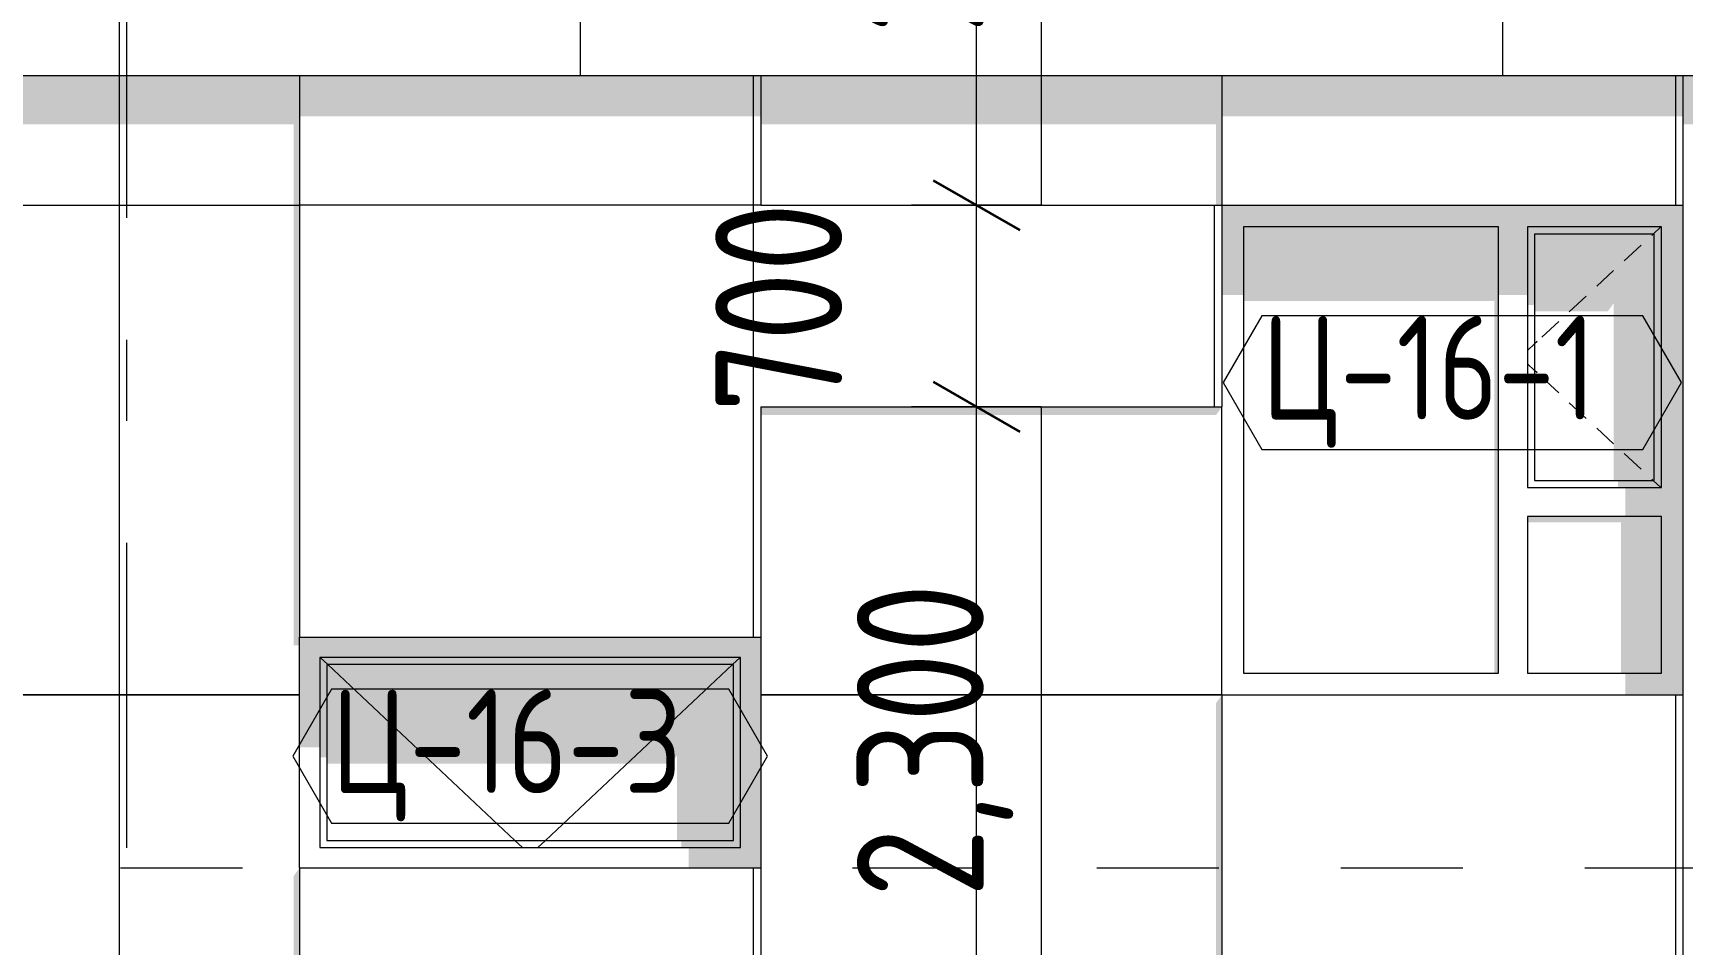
# Model space of a CAD drawing. Header units: millimetres. Extents: x 18162 to 7085488, y 72188 to 247925.
# Drawn here: x 4822615 to 4828340, y 118572 to 121735 of the extents above; entities that cross this region are included whole.
import ezdxf
from ezdxf.enums import TextEntityAlignment as Align

# ---------------------------------------------------------------- set-up
doc = ezdxf.new("R2010")
doc.units = ezdxf.units.MM
doc.header["$MEASUREMENT"] = 0
doc.linetypes.add('Dashed', pattern=[423.333333, 211.666667, -211.666667])
doc.linetypes.add('Double Dashed', pattern=[1093.611073, 529.166651, -211.666656, 141.111112, -211.666656])
for name, color, linetype in [('Archicad Windows', 7, 'Continuous'), ('Structural - Bearing', 7, 'Continuous'), ('Structural - Grid', 7, 'Continuous')]:
    doc.layers.add(name, color=color, linetype=linetype)
doc.styles.add('GENERATED_STYLE_3', font='', dxfattribs={"width": 0.8})
doc.styles.get('GENERATED_STYLE_3').set_extended_font_data('ISOCPEUR MON')
doc.dimstyles.new('GENERATED_STYLE__16', dxfattribs={"dimtxt": 440.00001, "dimasz": 228, "dimexe": 0.18, "dimexo": 0.0625, "dimgap": 0, "dimtad": 1, "dimdec": 0, "dimzin": 0, "dimdsep": 46, "dimtxsty": 'GENERATED_STYLE_3', "dimblk": 'ARROWHEAD_2', "dimblk1": 'ARROWHEAD_2', "dimblk2": 'ARROWHEAD_2', "dimcen": 0.09, "dimse1": 1, "dimse2": 1, "dimclrd": 13, "dimclre": 13, "dimclrt": 13, "dimadec": 0, "dimazin": 0, "dimtfac": 1, "dimtdec": 4, "dimtmove": 0, "dimatfit": 3, "dimfxl": 1, "dimtolj": 1, "dimtzin": 0, "dimarcsym": 0})

# ---------------------------------------------------------------- blocks, each defined once
blk = doc.blocks.new('*X1883', base_point=(4860813, 82836.7))
at = {"layer": 'Structural - Bearing', "color": 8, "linetype": 'Continuous', "lineweight": 13}
blk.add_line((4822913, 118736.7), (4822913, 116436.7), dxfattribs=at)
blk = doc.blocks.new('*X1885', base_point=(4860813, 82836.7))
at = {"layer": 'Structural - Bearing', "color": 8, "linetype": 'Continuous', "lineweight": 13}
blk.add_line((4826113, 118736.7), (4826113, 118136.7), dxfattribs=at)
blk = doc.blocks.new('*X1895', base_point=(4860813, 82836.7))
at = {"layer": 'Structural - Bearing', "color": 8, "linetype": 'Continuous', "lineweight": 13}
for p, q in [((4822913, 121586.7), (4822913, 119436.7)), ((4822501.9, 121136.7), (4822913, 121136.7)), ((4822913, 121136.7), (4823539.5, 121136.7)), ((4822913, 119436.7), (4822501.9, 119436.7)), ((4822501.9, 119436.7), (4822913, 119436.7)), ((4822913, 119436.7), (4823539.5, 119436.7)), ((4822913, 119436.7), (4822913, 118836.7)), ((4823539.5, 119436.7), (4822913, 119436.7)), ((4822913, 118836.7), (4822913, 118736.7))]:
    blk.add_line(p, q, dxfattribs=at)
blk = doc.blocks.new('*X1896', base_point=(4860813, 82836.7))
at = {"layer": 'Structural - Bearing', "color": 8, "linetype": 'Continuous', "lineweight": 13}
for p, q in [((4826113, 120436.7), (4826113, 119436.7)), ((4825139.5, 119436.7), (4825613, 119436.7)), ((4825613, 119436.7), (4825139.5, 119436.7)), ((4826113, 119436.7), (4825613, 119436.7)), ((4825613, 119436.7), (4826113, 119436.7)), ((4826113, 119436.7), (4826739.5, 119436.7)), ((4826113, 119436.7), (4826113, 118836.7)), ((4826739.5, 119436.7), (4826113, 119436.7)), ((4826113, 118836.7), (4826113, 118736.7))]:
    blk.add_line(p, q, dxfattribs=at)
blk = doc.blocks.new('*X1897', base_point=(4860813, 82836.7))
at = {"layer": 'Structural - Bearing', "color": 8, "linetype": 'Continuous', "lineweight": 13}
blk.add_line((4826113, 121586.7), (4826113, 121136.7), dxfattribs=at)
blk = doc.blocks.new('*X1907', base_point=(4860813, 82836.7))
at = {"layer": 'Structural - Bearing', "color": 8, "linetype": 'Continuous', "lineweight": 13}
for p, q in [((4822913, 121786.7), (4822913, 121586.7)), ((4824513, 121786.7), (4824513, 121586.7))]:
    blk.add_line(p, q, dxfattribs=at)
blk = doc.blocks.new('*X1909', base_point=(4860813, 82836.7))
at = {"layer": 'Structural - Bearing', "color": 8, "linetype": 'Continuous', "lineweight": 13}
for p, q in [((4826113, 121786.7), (4826113, 121586.7)), ((4827713, 121786.7), (4827713, 121586.7)), ((4829313, 121786.7), (4829313, 121586.7))]:
    blk.add_line(p, q, dxfattribs=at)
blk = doc.blocks.new('*X2001', base_point=(4860813, 82836.7))
at = {"layer": 'Structural - Bearing', "color": 7, "linetype": 'Continuous', "lineweight": 9}
for p, q in [((4825113, 118836.7), (4825113, 116636.7)), ((4824013, 118136.7), (4823539.5, 118136.7)), ((4825113, 118136.7), (4824013, 118136.7)), ((4825139.5, 118136.7), (4825113, 118136.7))]:
    blk.add_line(p, q, dxfattribs=at)
blk = doc.blocks.new('*X2003', base_point=(4860813, 82836.7))
at = {"layer": 'Structural - Bearing', "color": 7, "linetype": 'Continuous', "lineweight": 9}
for p, q in [((4825113, 121586.7), (4825113, 119636.7)), ((4824013, 121136.7), (4823539.5, 121136.7)), ((4825113, 121136.7), (4824013, 121136.7)), ((4825139.5, 121136.7), (4825113, 121136.7))]:
    blk.add_line(p, q, dxfattribs=at)
blk = doc.blocks.new('*X2017', base_point=(4860813, 82836.7))
at = {"layer": 'Structural - Bearing', "color": 7, "linetype": 'Continuous', "lineweight": 9}
blk.add_line((4826713, 121136.7), (4826713, 120436.7), dxfattribs=at)
blk = doc.blocks.new('*X2030', base_point=(4860813, 82836.7))
at = {"layer": 'Structural - Bearing', "color": 7, "linetype": 'Continuous', "lineweight": 9}
for p, q in [((4828313, 119436.7), (4828313, 118836.7)), ((4828313, 118836.7), (4828313, 118136.7))]:
    blk.add_line(p, q, dxfattribs=at)
blk = doc.blocks.new('*X2032', base_point=(4860813, 82836.7))
at = {"layer": 'Structural - Bearing', "color": 7, "linetype": 'Continuous', "lineweight": 9}
blk.add_line((4828313, 121586.7), (4828313, 121136.7), dxfattribs=at)
blk = doc.blocks.new('*D2145', base_point=(4860813, 82836.7))
at = {"color": 12, "linetype": 'Continuous', "lineweight": 35}
for p, q in [((4825738.1, 120523.3), (4826038.1, 120350.1)), ((4825738.1, 118223.3), (4826038.1, 118050.1))]:
    blk.add_line(p, q, dxfattribs=at)
at = {"color": 13, "linetype": 'Continuous', "lineweight": 13}
for p, q in [((4826113.1, 120436.7), (4825663.1, 120436.7)), ((4825888.1, 118136.7), (4825888.1, 120436.7)), ((4826113.1, 118136.7), (4825663.1, 118136.7))]:
    blk.add_line(p, q, dxfattribs=at)
at = {"color": 13, "lineweight": 13, "char_height": 440, "attachment_point": 7, "rotation": 90, "style": 'GENERATED_STYLE_3'}
for s, insert in [('\\A1;{\\pql;\\fISOCPEUR MON|b0|i0|c0|p0;\\W0.800000;700}', (4825421.8, 120417.8)), ('\\A1;{\\pql;\\fISOCPEUR MON|b0|i0|c0|p0;\\W0.800000;2,300}', (4826015.7, 118733.4))]:
    blk.add_mtext(s, dxfattribs=dict(at, insert=insert))
blk = doc.blocks.new('ARROWHEAD_2')
at = {"color": 0, "linetype": 'Continuous', "lineweight": 0}
for p, q in [((-0.378, -0.655), (0.378, 0.655)), ((0, 0), (-1, 0))]:
    blk.add_line(p, q, dxfattribs=at)
blk = doc.blocks.new('*D2146', base_point=(4860813, 82836.7))
at = {"color": 12, "linetype": 'Continuous', "lineweight": 35}
for p, q in [((4825738.1, 121223.3), (4826038.1, 121050.1)), ((4825738.1, 120523.3), (4826038.1, 120350.1))]:
    blk.add_line(p, q, dxfattribs=at)
at = {"color": 13, "linetype": 'Continuous', "lineweight": 13}
for p, q in [((4826113.1, 121136.7), (4825663.1, 121136.7)), ((4825888.1, 120436.7), (4825888.1, 121136.7)), ((4826113.1, 120436.7), (4825663.1, 120436.7))]:
    blk.add_line(p, q, dxfattribs=at)
blk = doc.blocks.new('*D2147', base_point=(4860813, 82836.7))
at = {"color": 12, "linetype": 'Continuous', "lineweight": 35}
for p, q in [((4825738.1, 123523.3), (4826038.1, 123350.1)), ((4825738.1, 121223.3), (4826038.1, 121050.1))]:
    blk.add_line(p, q, dxfattribs=at)
at = {"color": 13, "linetype": 'Continuous', "lineweight": 13}
for p, q in [((4826113.1, 123436.7), (4825663.1, 123436.7)), ((4825888.1, 121136.7), (4825888.1, 123436.7)), ((4826113.1, 121136.7), (4825663.1, 121136.7))]:
    blk.add_line(p, q, dxfattribs=at)
at = {"color": 13, "lineweight": 13, "char_height": 440, "attachment_point": 7, "rotation": 90, "style": 'GENERATED_STYLE_3'}
for s, insert in [('\\A1;{\\pql;\\fISOCPEUR MON|b0|i0|c0|p0;\\W0.800000;700}', (4825421.8, 123417.8)), ('\\A1;{\\pql;\\fISOCPEUR MON|b0|i0|c0|p0;\\W0.800000;2,300}', (4826015.7, 121733.4))]:
    blk.add_mtext(s, dxfattribs=dict(at, insert=insert))
blk = doc.blocks.new('Label_53_3', base_point=(4827539.5, 120286.7))
at = {"color": 13, "linetype": 'Continuous', "lineweight": 13, "flags": 128}
blk.add_lwpolyline([(4826744.4, 120520.9), (4826878.5, 120288.7), (4828200.6, 120288.7), (4828334.7, 120520.9), (4828200.6, 120753.2), (4826878.5, 120753.2)], close=True, dxfattribs=at)
at = {"color": 13, "lineweight": 13, "insert": (4826878.5, 120752.5), "char_height": 360, "attachment_point": 1, "style": 'GENERATED_STYLE_3'}
blk.add_mtext('\\A1;{\\pql;\\pt0,253000;\\fISOCPEUR MON|b0|i0|c0|p0;\\W0.800000;Ц-16-1\\fISOCPEUR MON|b0|i0|c0|p0;\\W0.800000;\\A1{\\H.66x;\\S^  ;}\\fISOCPEUR MON|b0|i0|c0|p0;\\W0.800000;\\fISOCPEUR MON|b0|i0|c0|p0;\\W0.800000;\\A1{\\H.66x;\\S^  ;}\\fISOCPEUR MON|b0|i0|c0|p0;\\W0.800000; \\fISOCPEUR MON|b0|i0|c0|p0;\\W0.800000;\\fISOCPEUR MON|b0|i0|c0|p0;\\W0.800000;\\fISOCPEUR MON|b0|i0|c0|p0;\\W0.800000;\\fISOCPEUR MON|b0|i0|c0|p0;\\W0.800000;\\fISOCPEUR MON|b0|i0|c0|p0;\\W0.800000;\\fISOCPEUR MON|b0|i0|c0|p0;\\W0.800000;\\fISOCPEUR MON|b0|i0|c0|p0;\\W0.800000;\\fISOCPEUR MON|b0|i0|c0|p0;\\W0.800000;\\fISOCPEUR MON|b0|i0|c0|p0;\\W0.800000;\\fISOCPEUR MON|b0|i0|c0|p0;\\W0.800000;\\fISOCPEUR MON|b0|i0|c0|p0;\\W0.800000;\\fISOCPEUR MON|b0|i0|c0|p0;\\W0.800000;\\fISOCPEUR MON|b0|i0|c0|p0;\\W0.800000;\\fISOCPEUR MON|b0|i0|c0|p0;\\W0.800000;\\fISOCPEUR MON|b0|i0|c0|p0;\\W0.800000;\\fISOCPEUR MON|b0|i0|c0|p0;\\W0.800000;\\fISOCPEUR MON|b0|i0|c0|p0;\\W0.800000;\\fISOCPEUR MON|b0|i0|c0|p0;\\W0.800000;\\fISOCPEUR MON|b0|i0|c0|p0;\\W0.800000;\\fISOCPEUR MON|b0|i0|c0|p0;\\W0.800000;\\fISOCPEUR MON|b0|i0|c0|p0;\\W0.800000;\\fISOCPEUR MON|b0|i0|c0|p0;\\W0.800000;\\fISOCPEUR MON|b0|i0|c0|p0;\\W0.800000;\\fISOCPEUR MON|b0|i0|c0|p0;\\W0.800000;\\fISOCPEUR MON|b0|i0|c0|p0;\\W0.800000;\\fISOCPEUR MON|b0|i0|c0|p0;\\W0.800000;\\fISOCPEUR MON|b0|i0|c0|p0;\\W0.800000;\\fISOCPEUR MON|b0|i0|c0|p0;\\W0.800000;\\fISOCPEUR MON|b0|i0|c0|p0;\\W0.800000;\\fISOCPEUR MON|b0|i0|c0|p0;\\W0.800000;\\fISOCPEUR MON|b0|i0|c0|p0;\\W0.800000;\\fISOCPEUR MON|b0|i0|c0|p0;\\W0.800000;\\fISOCPEUR MON|b0|i0|c0|p0;\\W0.800000;\\fISOCPEUR MON|b0|i0|c0|p0;\\W0.800000;\\fISOCPEUR MON|b0|i0|c0|p0;\\W0.800000;\\fISOCPEUR MON|b0|i0|c0|p0;\\W0.800000;\\fISOCPEUR MON|b0|i0|c0|p0;\\W0.800000;\\fISOCPEUR MON|b0|i0|c0|p0;\\W0.800000;\\fISOCPEUR MON|b0|i0|c0|p0;\\W0.800000;\\fISOCPEUR MON|b0|i0|c0|p0;\\W0.800000;\\fISOCPEUR MON|b0|i0|c0|p0;\\W0.800000;\\fISOCPEUR MON|b0|i0|c0|p0;\\W0.800000;\\fISOCPEUR MON|b0|i0|c0|p0;\\W0.800000;}', dxfattribs=at)
blk = doc.blocks.new('Label_55_3', base_point=(4824339.5, 118989.7))
at = {"color": 13, "linetype": 'Continuous', "lineweight": 13, "flags": 128}
blk.add_lwpolyline([(4823515.6, 119224), (4823649.7, 118991.7), (4825029.3, 118991.7), (4825163.4, 119224), (4825029.3, 119456.2), (4823649.7, 119456.2)], close=True, dxfattribs=at)
at = {"color": 13, "lineweight": 13, "insert": (4823649.7, 119455.5), "char_height": 360, "attachment_point": 1, "style": 'GENERATED_STYLE_3'}
blk.add_mtext('\\A1;{\\pql;\\pt0,253000;\\fISOCPEUR MON|b0|i0|c0|p0;\\W0.800000;Ц-16-3\\fISOCPEUR MON|b0|i0|c0|p0;\\W0.800000;\\A1{\\H.66x;\\S^  ;}\\fISOCPEUR MON|b0|i0|c0|p0;\\W0.800000;\\fISOCPEUR MON|b0|i0|c0|p0;\\W0.800000;\\A1{\\H.66x;\\S^  ;}\\fISOCPEUR MON|b0|i0|c0|p0;\\W0.800000; \\fISOCPEUR MON|b0|i0|c0|p0;\\W0.800000;\\fISOCPEUR MON|b0|i0|c0|p0;\\W0.800000;\\fISOCPEUR MON|b0|i0|c0|p0;\\W0.800000;\\fISOCPEUR MON|b0|i0|c0|p0;\\W0.800000;\\fISOCPEUR MON|b0|i0|c0|p0;\\W0.800000;\\fISOCPEUR MON|b0|i0|c0|p0;\\W0.800000;\\fISOCPEUR MON|b0|i0|c0|p0;\\W0.800000;\\fISOCPEUR MON|b0|i0|c0|p0;\\W0.800000;\\fISOCPEUR MON|b0|i0|c0|p0;\\W0.800000;\\fISOCPEUR MON|b0|i0|c0|p0;\\W0.800000;\\fISOCPEUR MON|b0|i0|c0|p0;\\W0.800000;\\fISOCPEUR MON|b0|i0|c0|p0;\\W0.800000;\\fISOCPEUR MON|b0|i0|c0|p0;\\W0.800000;\\fISOCPEUR MON|b0|i0|c0|p0;\\W0.800000;\\fISOCPEUR MON|b0|i0|c0|p0;\\W0.800000;\\fISOCPEUR MON|b0|i0|c0|p0;\\W0.800000;\\fISOCPEUR MON|b0|i0|c0|p0;\\W0.800000;\\fISOCPEUR MON|b0|i0|c0|p0;\\W0.800000;\\fISOCPEUR MON|b0|i0|c0|p0;\\W0.800000;\\fISOCPEUR MON|b0|i0|c0|p0;\\W0.800000;\\fISOCPEUR MON|b0|i0|c0|p0;\\W0.800000;\\fISOCPEUR MON|b0|i0|c0|p0;\\W0.800000;\\fISOCPEUR MON|b0|i0|c0|p0;\\W0.800000;\\fISOCPEUR MON|b0|i0|c0|p0;\\W0.800000;\\fISOCPEUR MON|b0|i0|c0|p0;\\W0.800000;\\fISOCPEUR MON|b0|i0|c0|p0;\\W0.800000;\\fISOCPEUR MON|b0|i0|c0|p0;\\W0.800000;\\fISOCPEUR MON|b0|i0|c0|p0;\\W0.800000;\\fISOCPEUR MON|b0|i0|c0|p0;\\W0.800000;\\fISOCPEUR MON|b0|i0|c0|p0;\\W0.800000;\\fISOCPEUR MON|b0|i0|c0|p0;\\W0.800000;\\fISOCPEUR MON|b0|i0|c0|p0;\\W0.800000;\\fISOCPEUR MON|b0|i0|c0|p0;\\W0.800000;\\fISOCPEUR MON|b0|i0|c0|p0;\\W0.800000;\\fISOCPEUR MON|b0|i0|c0|p0;\\W0.800000;\\fISOCPEUR MON|b0|i0|c0|p0;\\W0.800000;\\fISOCPEUR MON|b0|i0|c0|p0;\\W0.800000;\\fISOCPEUR MON|b0|i0|c0|p0;\\W0.800000;\\fISOCPEUR MON|b0|i0|c0|p0;\\W0.800000;\\fISOCPEUR MON|b0|i0|c0|p0;\\W0.800000;\\fISOCPEUR MON|b0|i0|c0|p0;\\W0.800000;\\fISOCPEUR MON|b0|i0|c0|p0;\\W0.800000;\\fISOCPEUR MON|b0|i0|c0|p0;\\W0.800000;}', dxfattribs=at)
blk = doc.blocks.new('Standard grid marker[370]_3', base_point=(4822939.5, 142836.7))
at = {"layer": 'Structural - Grid', "color": 13, "linetype": 'Double Dashed', "lineweight": 13, "ltscale": 2}
blk.add_line((4822939.5, 141836.7), (4822939.5, 80336.7), dxfattribs=at)
at = {"layer": 'Structural - Grid', "color": 13, "lineweight": 13, "style": 'GENERATED_STYLE_3'}
blk.add_attdef('AC_MarkerText_1', text='', height=500, rotation=360, dxfattribs=at).set_placement((4822939.5, 78986.7), align=Align.TOP_CENTER)

msp = doc.modelspace()

# ---------------------------------------------------------------- hatches: boundary and pattern name
at = {"layer": 'Archicad Windows', "linetype": 'Continuous', "lineweight": 0}
for points in [[(4827699.5, 121061.7), (4827799.5, 121061.7), (4828264.5, 121061.7), (4828339.5, 121061.7), (4828339.5, 121136.7), (4826739.5, 121136.7), (4826739.5, 121061.7), (4826814.5, 121061.7)], [(4826814.5, 121061.7), (4826739.5, 121061.7), (4826739.5, 120825.6), (4826814.5, 120825.6)], [(4827699.5, 121061.7), (4826814.5, 121061.7), (4826814.5, 120804.3), (4827684.5, 120804.3), (4827684.5, 119511.7), (4827699.5, 119511.7)], [(4827799.5, 121061.7), (4827699.5, 121061.7), (4827699.5, 120825.6), (4827799.5, 120825.6)], [(4828264.5, 121061.7), (4827799.5, 121061.7), (4827799.5, 121036.7), (4827824.5, 121036.7), (4828239.5, 121036.7), (4828264.5, 121036.7)], [(4827824.5, 121036.7), (4827799.5, 121036.7), (4827799.5, 120790.2), (4827824.5, 120790.2)], [(4827824.5, 121036.7), (4827824.5, 120769), (4828079.5, 120769), (4828099.5, 120797.3), (4828099.5, 120181.7), (4828239.5, 120181.7), (4828239.5, 121036.7)], [(4828239.5, 120181.7), (4828264.5, 120181.7), (4828264.5, 121036.7), (4828239.5, 121036.7)], [(4828264.5, 120156.7), (4828264.5, 120056.7), (4828264.5, 119511.7), (4828339.5, 119511.7), (4828339.5, 121061.7), (4828264.5, 121061.7)], [(4828264.5, 120181.7), (4828114.5, 120181.7), (4828114.5, 120156.7), (4828264.5, 120156.7)], [(4828264.5, 120156.7), (4828139.5, 120156.7), (4828139.5, 120056.7), (4828264.5, 120056.7)], [(4828264.5, 120056.7), (4827799.5, 120056.7), (4827799.5, 120035.5), (4828124.5, 120035.5), (4828124.5, 119511.7), (4828264.5, 119511.7)], [(4823539.5, 119566.7), (4823609.5, 119566.7), (4825069.5, 119566.7), (4825139.5, 119566.7), (4825139.5, 119636.7), (4823539.5, 119636.7)], [(4823539.5, 119254.8), (4823609.5, 119254.8), (4823609.5, 119566.7), (4823539.5, 119566.7)], [(4825069.5, 119566.7), (4823609.5, 119566.7), (4823609.5, 119541.7), (4823634.5, 119541.7), (4825044.5, 119541.7), (4825069.5, 119541.7)], [(4823609.5, 119541.7), (4823609.5, 119219.5), (4823634.5, 119219.5), (4823634.5, 119541.7)], [(4823634.5, 119541.7), (4823634.5, 119198.3), (4824829.5, 119198.3), (4824849.5, 119226.6), (4824849.5, 118931.7), (4825044.5, 118931.7), (4825044.5, 119541.7)], [(4825044.5, 119541.7), (4825044.5, 118931.7), (4825069.5, 118931.7), (4825069.5, 119541.7)], [(4825139.5, 119566.7), (4825069.5, 119566.7), (4825069.5, 118906.7), (4825139.5, 118906.7)], [(4828139.5, 119436.7), (4828339.5, 119436.7), (4828339.5, 119511.7), (4828139.5, 119511.7)], [(4825069.5, 118931.7), (4824864.5, 118931.7), (4824864.5, 118906.7), (4825069.5, 118906.7)], [(4825139.5, 118906.7), (4824889.5, 118906.7), (4824889.5, 118836.7), (4825139.5, 118836.7)]]:
    msp.add_hatch(color=49, dxfattribs=at).paths.add_polyline_path(points)
at = {"layer": 'Structural - Bearing', "linetype": 'Continuous', "lineweight": 0}
for points in [[(4812444.5, 121586.7), (4809589.5, 121586.7), (4809589.5, 118736.7), (4809839.5, 118736.7), (4809839.5, 118786.7), (4813075.4, 118786.7), (4813089.5, 118806.7), (4809889.5, 118806.7), (4809889.5, 118866.7), (4809877.1, 118866.7), (4809877.1, 121496.7), (4809889.5, 121496.7), (4809889.5, 121556.7), (4813089.5, 121556.7), (4813089.5, 121496.7), (4813101.9, 121496.7), (4813101.9, 121417.4), (4817994.5, 121417.4), (4817994.5, 121168.2), (4818007.1, 121155.6), (4818007.1, 121136.7), (4818839.5, 121136.7), (4818839.5, 119436.7), (4817994.5, 119436.7), (4817994.5, 119298.2), (4818007.1, 119285.6), (4818007.1, 119256), (4817994.5, 119238.2), (4817994.5, 118736.7), (4819239.5, 118736.7), (4819239.5, 118786.7), (4822475.4, 118786.7), (4822489.5, 118806.7), (4819289.5, 118806.7), (4819289.5, 118866.7), (4819277.1, 118866.7), (4819277.1, 121496.7), (4819289.5, 121496.7), (4819289.5, 121556.7), (4822489.5, 121556.7), (4822489.5, 121496.7), (4822501.9, 121496.7), (4822501.9, 121417.4), (4823519.5, 121417.4), (4823519.5, 119608.4), (4823539.5, 119608.4), (4823539.5, 121586.7), (4822342.7, 121586.7), (4815714.5, 121586.7)], [(4823539.5, 121445.6), (4825139.5, 121445.6), (4825139.5, 121586.7), (4823539.5, 121586.7)], [(4825139.5, 121586.7), (4825139.5, 121417.4), (4826719.5, 121417.4), (4826719.5, 121136.7), (4826739.5, 121136.7), (4826739.5, 121586.7), (4825139.9, 121586.7)], [(4828339.5, 121586.7), (4826739.5, 121586.7), (4826739.5, 121445.6), (4828339.5, 121445.6)], [(4828339.5, 121586.7), (4828339.5, 121417.4), (4828599.5, 121417.4), (4828599.5, 120042.3), (4828589.5, 120028.2), (4828589.5, 120018.9), (4828489.5, 119877.5), (4828489.5, 119677.5), (4828589.5, 119677.5), (4828589.5, 119658.2), (4828599.5, 119658.2), (4828599.5, 118736.7), (4829839.5, 118736.7), (4829839.5, 118786.7), (4833389.5, 118786.7), (4833389.5, 118806.7), (4829889.5, 118806.7), (4829889.5, 118866.7), (4829870, 118866.7), (4829870, 121496.7), (4829889.5, 121496.7), (4829889.5, 121556.7), (4833389.5, 121556.7), (4833389.5, 121586.7)], [(4826739.5, 120436.7), (4825139.5, 120436.7), (4825139.5, 120408.4), (4826719.5, 120408.4)], [(4826719.5, 119408.4), (4826719.5, 118736.7), (4826739.5, 118736.7), (4826739.5, 119436.7)], [(4823539.5, 118836.7), (4823519.5, 118808.4), (4823519.5, 118736.7), (4823539.5, 118736.7)], [(4823539.5, 118736.7), (4823519.5, 118736.7), (4823519.5, 116608.4), (4823539.5, 116608.4)], [(4826719.5, 118736.7), (4826719.5, 118136.7), (4826739.5, 118136.7), (4826739.5, 118736.7)]]:
    msp.add_hatch(color=49, dxfattribs=at).paths.add_polyline_path(points)

# ---------------------------------------------------------------- linework, layer by layer
at = {"color": 8, "linetype": 'Dashed', "lineweight": 13, "ltscale": 2}
msp.add_line((4805138.5, 118836.7), (4846132, 118836.7), dxfattribs=at)
at = {"layer": 'Archicad Windows', "color": 7, "linetype": 'Continuous', "lineweight": 13}
for p, q in [((4828339.5, 121136.7), (4828339.5, 119436.7)), ((4826739.5, 119436.7), (4826739.5, 120436.7)), ((4823539.5, 118836.7), (4823539.5, 119636.7)), ((4825139.5, 119636.7), (4825139.5, 118836.7))]:
    msp.add_line(p, q, dxfattribs=at)
at = {"layer": 'Archicad Windows', "color": 7, "linetype": 'Continuous', "lineweight": 9}
for p, q in [((4826814.5, 121061.7), (4826814.5, 119511.7)), ((4827699.5, 121061.7), (4826814.5, 121061.7)), ((4827699.5, 119511.7), (4827699.5, 121061.7)), ((4827799.5, 121061.7), (4827799.5, 120156.7)), ((4828264.5, 121061.7), (4827799.5, 121061.7)), ((4827824.5, 121036.7), (4827824.5, 120181.7)), ((4828239.5, 121036.7), (4827824.5, 121036.7)), ((4828235.6, 121036.7), (4828230.9, 121032.3)), ((4828262.6, 121061.7), (4828235.6, 121036.7)), ((4828239.5, 120181.7), (4828239.5, 121036.7)), ((4828264.5, 120156.7), (4828264.5, 121061.7)), ((4828194.2, 120998.3), (4828135.5, 120943.9)), ((4828098.9, 120909.9), (4828040.2, 120855.5)), ((4828003.5, 120821.5), (4827944.9, 120767.1)), ((4827908.2, 120733.1), (4827849.5, 120678.7)), ((4827824.5, 120655.5), (4827799.5, 120632.4)), ((4827833.2, 120663.6), (4827824.5, 120655.5)), ((4827824.5, 120562.8), (4827799.5, 120586)), ((4827833.2, 120554.8), (4827824.5, 120562.8)), ((4827908.2, 120485.2), (4827849.5, 120539.6)), ((4828003.5, 120396.8), (4827944.9, 120451.2)), ((4828098.9, 120308.5), (4828040.2, 120362.9)), ((4828194.2, 120220.1), (4828135.5, 120274.5)), ((4827824.5, 120181.7), (4828239.5, 120181.7)), ((4828235.6, 120181.7), (4828230.9, 120186.1)), ((4828262.6, 120156.7), (4828235.6, 120181.7)), ((4827799.5, 120156.7), (4828264.5, 120156.7)), ((4827799.5, 120056.7), (4827799.5, 119511.7)), ((4828264.5, 120056.7), (4827799.5, 120056.7)), ((4828264.5, 119511.7), (4828264.5, 120056.7)), ((4823609.5, 119566.7), (4823609.5, 118906.7)), ((4825069.5, 119566.7), (4823609.5, 119566.7)), ((4823611.1, 119566.7), (4823637.7, 119541.7)), ((4823634.5, 119541.7), (4823634.5, 118931.7)), ((4825044.5, 119541.7), (4823634.5, 119541.7)), ((4823637.7, 119541.7), (4824286.3, 118931.7)), ((4825041.3, 119541.7), (4824392.7, 118931.7)), ((4825067.9, 119566.7), (4825041.3, 119541.7)), ((4825044.5, 118931.7), (4825044.5, 119541.7)), ((4825069.5, 118906.7), (4825069.5, 119566.7)), ((4826814.5, 119511.7), (4827699.5, 119511.7)), ((4827799.5, 119511.7), (4828264.5, 119511.7)), ((4823634.5, 118931.7), (4825044.5, 118931.7)), ((4824286.3, 118931.7), (4824312.9, 118906.7)), ((4824392.7, 118931.7), (4824366.1, 118906.7)), ((4823609.5, 118906.7), (4825069.5, 118906.7))]:
    msp.add_line(p, q, dxfattribs=at)
at = {"layer": 'Structural - Bearing', "color": 7, "linetype": 'Continuous', "lineweight": 13}
for p, q in [((4825139.9, 121586.7), (4822539.5, 121586.7)), ((4823539.5, 121586.7), (4823539.5, 119636.7)), ((4825139.5, 121586.7), (4825139.5, 121136.7)), ((4829839.5, 121586.7), (4825139.9, 121586.7)), ((4826739.5, 121586.7), (4826739.5, 121136.7)), ((4828339.5, 121586.7), (4828339.5, 121136.7)), ((4825139.5, 121136.7), (4826739.5, 121136.7)), ((4826739.5, 121136.7), (4826739.5, 120436.7)), ((4826739.5, 121136.7), (4828339.5, 121136.7)), ((4825139.5, 120436.7), (4825139.5, 119636.7)), ((4825139.5, 120436.7), (4826739.5, 120436.7)), ((4823539.5, 119636.7), (4825139.5, 119636.7)), ((4826739.5, 119436.7), (4828339.5, 119436.7)), ((4826739.5, 119436.7), (4826739.5, 118136.7)), ((4828339.5, 119436.7), (4828339.5, 118136.7)), ((4823539.5, 118836.7), (4825139.5, 118836.7)), ((4823539.5, 118836.7), (4823539.5, 116636.7)), ((4825139.5, 118836.7), (4825139.5, 118136.7))]:
    msp.add_line(p, q, dxfattribs=at)

# ---------------------------------------------------------------- block references
at = {"color": 12, "linetype": 'Continuous', "lineweight": 13}
for name, p in [('Label_53_3', (4827539.5, 120286.7)), ('Label_55_3', (4824339.5, 118989.7))]:
    msp.add_blockref(name, p, dxfattribs=at)
at = {"layer": 'Structural - Bearing', "lineweight": 0}
for name in ['*X1907', '*X1909', '*X1895', '*X2003', '*X1897', '*X2032', '*X2017', '*X1896', '*X2030', '*X2001', '*X1883', '*X1885']:
    msp.add_blockref(name, (4860813, 82836.7), dxfattribs=at)
at = {"layer": 'Structural - Grid', "color": 13, "linetype": 'Continuous', "lineweight": 13}
msp.add_blockref('Standard grid marker[370]_3', (4822939.5, 142836.7), dxfattribs=at)

# ---------------------------------------------------------------- dimensions: what is measured, and where the dimension line sits
at = {"color": 13, "linetype": 'Continuous', "lineweight": 13}
for base, p1, p2, picture, middle in [((4825888.1, 123436.7), (4825139.5, 121136.7), (4825139.5, 123436.7), '*D2147', (4825580.1, 122470.4)), ((4825888.1, 120436.7), (4825139.5, 118136.7), (4825139.5, 120436.7), '*D2145', (4825580.1, 119470.4)), ((4825888.1, 121136.7), (4825139.5, 120436.7), (4825139.5, 121136.7), '*D2146', (4825074.1, 120920.1))]:
    dim = msp.add_linear_dim(base=base, p1=p1, p2=p2, angle=90, dimstyle='GENERATED_STYLE__16', dxfattribs=at)
    dim.commit()
    dim.dimension.update_dxf_attribs({"geometry": picture, "text_midpoint": middle, "dimtype": 160, "text_rotation": 90})

doc.saveas('drawing.dxf')
